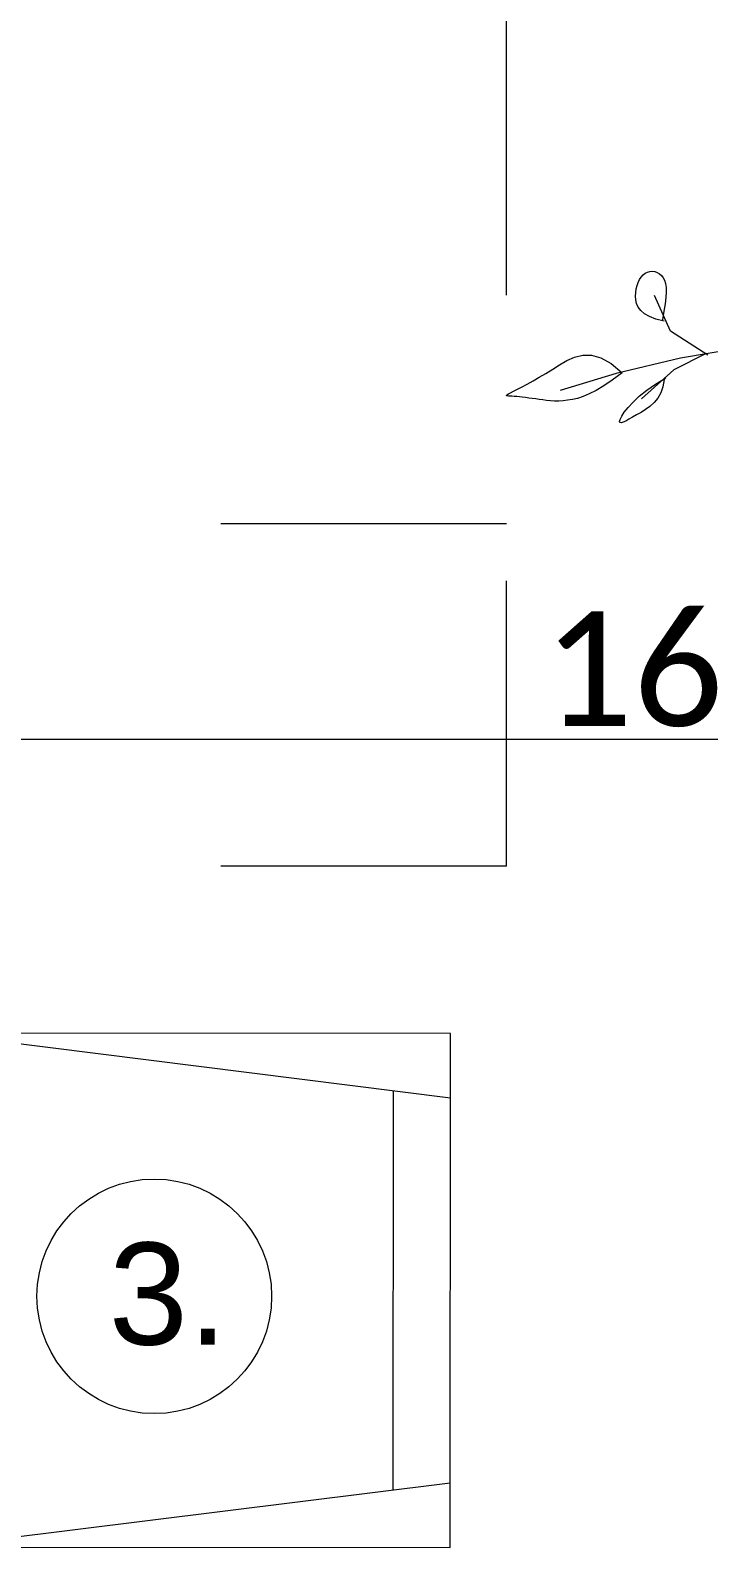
# Model space of a CAD drawing. Header units: centimetres. Extents: x -26724 to 60145, y -23645 to 6771.
# Drawn here: x -19351.7 to -19292.4, y -2593.3 to -2460.1 of the extents above; entities that cross this region are included whole.
import ezdxf

# ---------------------------------------------------------------- set-up
doc = ezdxf.new("R2010")
doc.units = ezdxf.units.CM
for name, pattern in [('AUSGEZOGEN', [0]), ('DALEKOVOD_VN', [5, 2.5, -2.5]), ('PUNKT2_S9', [0.35, 0.15, -0.1, 0, -0.1])]:
    doc.linetypes.add(name, pattern=pattern)
doc.layers.add('3.IZGLED 2', color=7, linetype='Continuous', lineweight=9, true_color=0x4a4a4a)
for name, color, linetype, lineweight in [('4.KOTE', 88, 'Continuous', 15), ('Moebel', 252, 'PUNKT2_S9', 13), ('namestaj', 8, 'Continuous', 9), ('namjestaj', 150, 'Continuous', 5)]:
    doc.layers.add(name, color=color, linetype=linetype, lineweight=lineweight)
doc.layers.add('pozicije', color=7, linetype='Continuous')
doc.styles.add('0.15', font='arial.ttf', dxfattribs={"height": 0.15})
doc.styles.get("Standard").update_dxf_attribs({"font": 'calibri.ttf'})
doc.dimstyles.new('ja 1 50', dxfattribs={"dimtxt": 10, "dimasz": 5, "dimexe": 5, "dimexo": 5, "dimgap": 1, "dimtad": 1, "dimdec": 0, "dimtxsty": 'Standard', "dimblk": 'ARCHTICK', "dimcen": 2.5, "dimclrd": 256, "dimclrt": 7, "dimadec": 0, "dimazin": 0, "dimtfac": 1, "dimtdec": 0, "dimtix": 1, "dimtmove": 1, "dimatfit": 3, "dimldrblk": 'ARCHTICK', "dimfxl": 10, "dimfxlon": 1, "dimlwd": 0, "dimlwe": 9, "dimarcsym": 0})

# ---------------------------------------------------------------- blocks, each defined once
blk = doc.blocks.new('hzzzzzzz')
at = {"layer": 'namjestaj', "transparency": 33554687}
for p, q in [((620.48, 1677.08, 13.5), (626.13, 1722.08, 13.5)), ((620.5, 1722.08, 13.5), (620.48, 1677.08, 13.5)), ((665.5, 1722.06, 13.5), (620.5, 1722.08, 13.5)), ((620.5, 1722.08, 13.5), (620.5, 1722.08, 13.5)), ((659.88, 1722.06, 13.5), (665.48, 1677.06, 13.5)), ((665.48, 1677.06, 13.5), (665.5, 1722.06, 13.5)), ((660.5, 1717.06, 13.5), (625.5, 1717.08, 13.5))]:
    blk.add_line(p, q, dxfattribs=at)
blk = doc.blocks.new('ggggt')
at = {"layer": 'Moebel', "color": 91, "linetype": 'AUSGEZOGEN', "lineweight": 18, "transparency": 33554687}
for p, q in [((1517.09, 2001.52, 13.5), (1517.16, 2001.81, 13.5)), ((1517.16, 2001.81, 13.5), (1517.26, 2002.09, 13.5)), ((1517.26, 2002.09, 13.5), (1517.38, 2002.33, 13.5)), ((1517.38, 2002.33, 13.5), (1517.52, 2002.55, 13.5)), ((1517.52, 2002.55, 13.5), (1517.69, 2002.74, 13.5)), ((1517.69, 2002.74, 13.5), (1517.87, 2002.88, 13.5)), ((1517.87, 2002.88, 13.5), (1518.07, 2002.98, 13.5)), ((1518.07, 2002.98, 13.5), (1518.29, 2003.04, 13.5)), ((1518.29, 2003.04, 13.5), (1518.51, 2003.06, 13.5)), ((1518.51, 2003.06, 13.5), (1518.72, 2003.03, 13.5)), ((1518.72, 2003.03, 13.5), (1518.93, 2002.96, 13.5)), ((1518.93, 2002.96, 13.5), (1519.13, 2002.85, 13.5)), ((1519.13, 2002.85, 13.5), (1519.3, 2002.7, 13.5)), ((1519.3, 2002.7, 13.5), (1519.45, 2002.5, 13.5)), ((1519.45, 2002.5, 13.5), (1519.57, 2002.27, 13.5)), ((1519.57, 2002.27, 13.5), (1519.65, 2001.99, 13.5)), ((1519.65, 2001.99, 13.5), (1519.7, 2001.65, 13.5)), ((1517.04, 2000.89, 13.5), (1517.05, 2001.21, 13.5)), ((1517.06, 2000.57, 13.5), (1517.04, 2000.89, 13.5)), ((1517.05, 2001.21, 13.5), (1517.09, 2001.52, 13.5)), ((1517.13, 2000.24, 13.5), (1517.06, 2000.57, 13.5)), ((1520.09, 1997.83, 13.5), (1518.68, 2000.95, 13.5)), ((1519.69, 2000.77, 13.5), (1519.62, 2000.22, 13.5)), ((1519.71, 2001.25, 13.5), (1519.69, 2000.77, 13.5)), ((1519.7, 2001.65, 13.5), (1519.71, 2001.25, 13.5)), ((1517.27, 1999.93, 13.5), (1517.13, 2000.24, 13.5)), ((1517.49, 1999.62, 13.5), (1517.27, 1999.93, 13.5)), ((1517.81, 1999.34, 13.5), (1517.49, 1999.62, 13.5)), ((1518.24, 1999.09, 13.5), (1517.81, 1999.34, 13.5)), ((1519.52, 1999.57, 13.5), (1519.39, 1998.82, 13.5)), ((1519.62, 2000.22, 13.5), (1519.52, 1999.57, 13.5)), ((1518.81, 1998.87, 13.5), (1518.24, 1999.09, 13.5)), ((1519.53, 1998.68, 13.5), (1518.81, 1998.87, 13.5)), ((1523.35, 1995.71, 13.5), (1520.09, 1997.83, 13.5)), ((1527.26, 1996.52, 13.5), (1520.97, 1995.46, 13.5)), ((1510.39, 1994.87, 13.5), (1511.03, 1995.24, 13.5)), ((1511.03, 1995.24, 13.5), (1511.7, 1995.54, 13.5)), ((1511.7, 1995.54, 13.5), (1512.41, 1995.71, 13.5)), ((1512.41, 1995.71, 13.5), (1513.17, 1995.71, 13.5)), ((1513.17, 1995.71, 13.5), (1514, 1995.49, 13.5)), ((1514, 1995.49, 13.5), (1514.89, 1994.99, 13.5)), ((1520.97, 1995.46, 13.5), (1515.34, 1994.11, 13.5)), ((1523.21, 1995.85, 13.5), (1520.38, 1994.44, 13.5)), ((1508.61, 1993.78, 13.5), (1509.18, 1994.11, 13.5)), ((1509.18, 1994.11, 13.5), (1509.78, 1994.48, 13.5)), ((1509.78, 1994.48, 13.5), (1510.39, 1994.87, 13.5)), ((1515.34, 1994.11, 13.5), (1510.42, 1992.62, 13.5)), ((1514.89, 1994.99, 13.5), (1515.85, 1994.16, 13.5)), ((1515.85, 1994.16, 13.5), (1515, 1993.53, 13.5)), ((1515.85, 1994.16, 13.5), (1515.85, 1994.16, 13.5)), ((1520.38, 1994.44, 13.5), (1517.55, 1991.89, 13.5)), ((1506.09, 1992.42, 13.5), (1506.36, 1992.56, 13.5)), ((1506.36, 1992.56, 13.5), (1506.7, 1992.74, 13.5)), ((1506.7, 1992.74, 13.5), (1507.1, 1992.95, 13.5)), ((1507.1, 1992.95, 13.5), (1507.56, 1993.19, 13.5)), ((1507.56, 1993.19, 13.5), (1508.07, 1993.47, 13.5)), ((1508.07, 1993.47, 13.5), (1508.61, 1993.78, 13.5)), ((1513.58, 1992.63, 13.5), (1512.98, 1992.32, 13.5)), ((1514.25, 1993.03, 13.5), (1513.58, 1992.63, 13.5)), ((1515, 1993.53, 13.5), (1514.25, 1993.03, 13.5)), ((1517.36, 1992.12, 13.5), (1518.01, 1992.65, 13.5)), ((1518.01, 1992.65, 13.5), (1518.78, 1993.19, 13.5)), ((1518.78, 1993.19, 13.5), (1519.67, 1993.73, 13.5)), ((1519.43, 1992.95, 13.5), (1519.24, 1992.41, 13.5)), ((1519.53, 1993.59, 13.5), (1519.43, 1992.95, 13.5)), ((1505.73, 1992.19, 13.5), (1505.78, 1992.24, 13.5)), ((1505.74, 1992.15, 13.5), (1505.73, 1992.19, 13.5)), ((1505.79, 1992.14, 13.5), (1505.74, 1992.15, 13.5)), ((1505.78, 1992.24, 13.5), (1505.9, 1992.32, 13.5)), ((1505.9, 1992.13, 13.5), (1505.79, 1992.14, 13.5)), ((1505.9, 1992.32, 13.5), (1506.09, 1992.42, 13.5)), ((1506.04, 1992.12, 13.5), (1505.9, 1992.13, 13.5)), ((1506.21, 1992.12, 13.5), (1506.04, 1992.12, 13.5)), ((1506.41, 1992.1, 13.5), (1506.21, 1992.12, 13.5)), ((1506.63, 1992.09, 13.5), (1506.41, 1992.1, 13.5)), ((1506.87, 1992.06, 13.5), (1506.63, 1992.09, 13.5)), ((1507.12, 1992.03, 13.5), (1506.87, 1992.06, 13.5)), ((1507.4, 1992, 13.5), (1507.12, 1992.03, 13.5)), ((1507.68, 1991.96, 13.5), (1507.4, 1992, 13.5)), ((1507.98, 1991.92, 13.5), (1507.68, 1991.96, 13.5)), ((1508.29, 1991.88, 13.5), (1507.98, 1991.92, 13.5)), ((1508.6, 1991.83, 13.5), (1508.29, 1991.88, 13.5)), ((1508.92, 1991.79, 13.5), (1508.6, 1991.83, 13.5)), ((1509.25, 1991.75, 13.5), (1508.92, 1991.79, 13.5)), ((1509.59, 1991.72, 13.5), (1509.25, 1991.75, 13.5)), ((1509.94, 1991.7, 13.5), (1509.59, 1991.72, 13.5)), ((1510.31, 1991.7, 13.5), (1509.94, 1991.7, 13.5)), ((1510.69, 1991.72, 13.5), (1510.31, 1991.7, 13.5)), ((1511.09, 1991.76, 13.5), (1510.69, 1991.72, 13.5)), ((1511.51, 1991.83, 13.5), (1511.09, 1991.76, 13.5)), ((1511.95, 1991.93, 13.5), (1511.51, 1991.83, 13.5)), ((1512.44, 1992.1, 13.5), (1511.95, 1991.93, 13.5)), ((1512.98, 1992.32, 13.5), (1512.44, 1992.1, 13.5)), ((1516.38, 1991.14, 13.5), (1516.81, 1991.61, 13.5)), ((1516.81, 1991.61, 13.5), (1517.36, 1992.12, 13.5)), ((1518.29, 1991.23, 13.5), (1517.9, 1990.95, 13.5)), ((1518.65, 1991.56, 13.5), (1518.29, 1991.23, 13.5)), ((1518.97, 1991.95, 13.5), (1518.65, 1991.56, 13.5)), ((1519.24, 1992.41, 13.5), (1518.97, 1991.95, 13.5)), ((1515.63, 1989.91, 13.5), (1515.68, 1990.09, 13.5)), ((1515.66, 1989.82, 13.5), (1515.63, 1989.91, 13.5)), ((1515.77, 1989.8, 13.5), (1515.66, 1989.82, 13.5)), ((1515.68, 1990.09, 13.5), (1515.82, 1990.36, 13.5)), ((1515.94, 1989.85, 13.5), (1515.77, 1989.8, 13.5)), ((1515.82, 1990.36, 13.5), (1516.05, 1990.72, 13.5)), ((1516.17, 1989.95, 13.5), (1515.94, 1989.85, 13.5)), ((1516.05, 1990.72, 13.5), (1516.38, 1991.14, 13.5)), ((1516.45, 1990.1, 13.5), (1516.17, 1989.95, 13.5)), ((1516.77, 1990.28, 13.5), (1516.45, 1990.1, 13.5)), ((1517.13, 1990.48, 13.5), (1516.77, 1990.28, 13.5)), ((1517.51, 1990.7, 13.5), (1517.13, 1990.48, 13.5)), ((1517.9, 1990.95, 13.5), (1517.51, 1990.7, 13.5))]:
    blk.add_line(p, q, dxfattribs=at)
blk = doc.blocks.new('_ArchTick')
at = {"color": 0, "linetype": 'ByBlock', "const_width": 0.15}
blk.add_lwpolyline([(-0.5, -0.5), (0.5, 0.5)], dxfattribs=at)
blk = doc.blocks.new('*D2569')
at = {"layer": '4.KOTE', "color": 0, "lineweight": 9, "transparency": 16777216}
for p, q in [((-19374.98, -2522.38), (-19374.98, -2517.14)), ((-19215.07, -2531.91), (-19215.07, -2517.14))]:
    blk.add_line(p, q, dxfattribs=at)
at = {"layer": '4.KOTE', "lineweight": 0, "transparency": 16777216}
blk.add_line((-19374.98, -2522.14), (-19215.07, -2522.14), dxfattribs=at)
at = {"layer": 'Defpoints', "color": 0, "transparency": 16777216}
for p in [(-19215.07, -2522.14), (-19374.98, -2537.26, 54), (-19215.07, -2593.26, 13.5)]:
    blk.add_point(p, dxfattribs=at)
at = {"layer": '4.KOTE', "lineweight": 0, "transparency": 16777216, "xscale": 5, "yscale": 5, "zscale": 5, "rotation": 180}
blk.add_blockref('_ArchTick', (-19374.98, -2522.14), dxfattribs=at)
at = {"layer": '4.KOTE', "lineweight": 0, "transparency": 16777216, "xscale": 5, "yscale": 5, "zscale": 5}
blk.add_blockref('_ArchTick', (-19215.07, -2522.14), dxfattribs=at)
at = {"layer": '4.KOTE', "color": 7, "transparency": 16777216, "insert": (-19295.03, -2516.02), "char_height": 10, "attachment_point": 5}
blk.add_mtext('160', dxfattribs=at)

msp = doc.modelspace()

# ---------------------------------------------------------------- linework, layer by layer
at = {"layer": '3.IZGLED 2', "color": 32, "linetype": 'DALEKOVOD_VN', "ltscale": 10, "true_color": 0xcd6928}
for p, q in [((-19310.07, -2533.26, 13.5), (-19310.07, -1320.26, 13.5)), ((-19310.07, -2503.26, 13.5), (-19990.01, -2503.26, 13.5)), ((-19310.07, -2533.26, 13.5), (-19990, -2533.26, 13.5))]:
    msp.add_line(p, q, dxfattribs=at)
at = {"layer": '3.IZGLED 2', "color": 32, "linetype": 'DALEKOVOD_VN', "ltscale": 20, "true_color": 0xcd6928}
msp.add_line((-19215.07, -2533.26, 13.5), (-19310.07, -2533.26, 13.5), dxfattribs=at)
at = {"layer": 'namestaj'}
msp.add_circle((-19340.89, -2570.91), 10.27, dxfattribs=at)

# ---------------------------------------------------------------- block references
msp.add_blockref('ggggt', (-20815.8, -4484.22, 13.5))
at = {"rotation": 270}
msp.add_blockref('hzzzzzzz', (-21037.04, -1927.4, 40.5), dxfattribs=at)

# ---------------------------------------------------------------- texts
at = {"layer": 'pozicije', "style": '0.15'}
msp.add_text('3.', height=8.93, dxfattribs=at).set_placement((-19344.88, -2575.14))

# ---------------------------------------------------------------- dimensions: what is measured, and where the dimension line sits
at = {"layer": '4.KOTE'}
dim = msp.add_linear_dim(base=(-19215.07, -2522.14), p1=(-19374.98, -2537.26, 54), p2=(-19215.07, -2593.26, 13.5), dimstyle='ja 1 50', dxfattribs=at)
dim.commit()
dim.dimension.update_dxf_attribs({"geometry": '*D2569', "text_midpoint": (-19295.03, -2516.02)})

doc.saveas('drawing.dxf')
